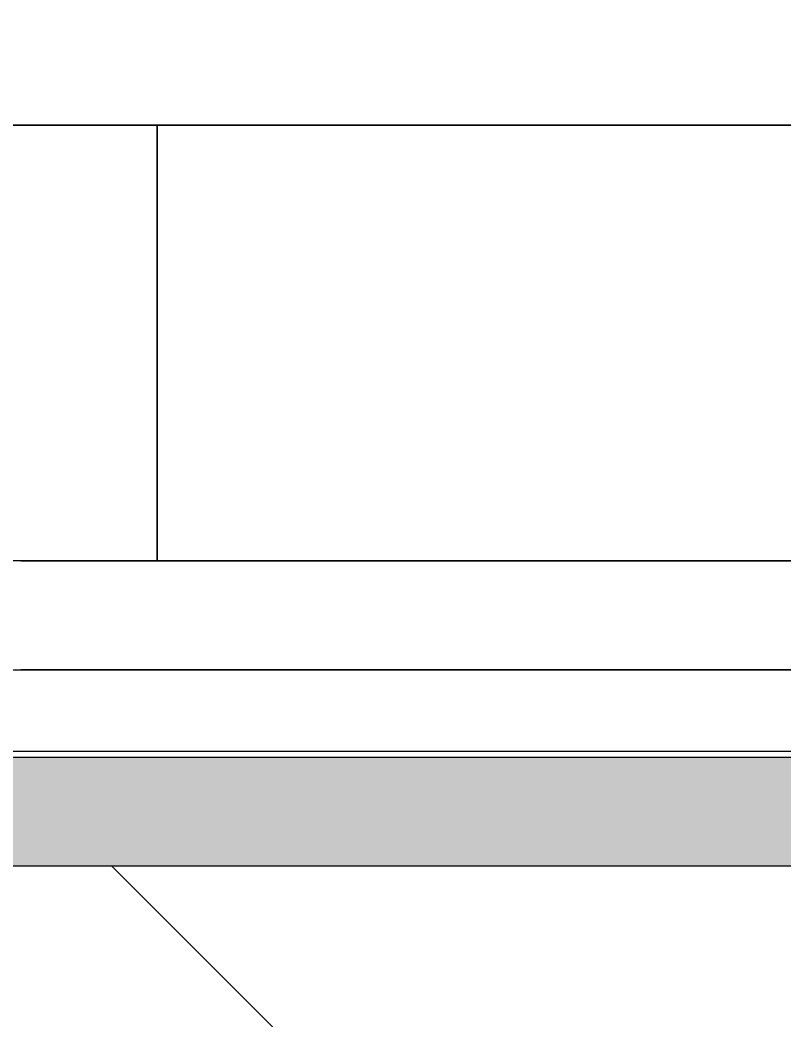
# Model space of a CAD drawing. Header units: millimetres. Extents: x -3724 to 231642, y -8553 to 29017.
# Drawn here: x 10892.3 to 11032.5, y 7871.7 to 8055.3 of the extents above; entities that cross this region are included whole.
import ezdxf

# ---------------------------------------------------------------- set-up
doc = ezdxf.new("R2010")
doc.units = ezdxf.units.MM
for name, color, linetype, lineweight in [('A-ANNO-DIMS', 7, 'Continuous', 9), ('A-ANNO-DIMS-100', 7, 'Continuous', 9), ('I-WALL', 7, 'Continuous', 9)]:
    doc.layers.add(name, color=color, linetype=linetype, lineweight=lineweight)
for name, color, linetype, lineweight, true_color in [('A-WALL-1', 9, 'Continuous', 9, 0x808080), ('A-WALL-FNSH-1', 9, 'Continuous', 9, 0x808080), ('I-FURN-1', 9, 'Continuous', 9, 0x808080)]:
    doc.layers.add(name, color=color, linetype=linetype, lineweight=lineweight, true_color=true_color)
doc.styles.add('ISOCPEUR', font='isocpeur.ttf', dxfattribs={"width": 0.9, "height": 250})
doc.styles.add('ISOCPEUR_1', font='isocpeur.ttf', dxfattribs={"width": 0.9, "height": 200})
doc.dimstyles.new('ISO-2_0_0_9К_Средний_округл2', dxfattribs={"dimscale": 304.8, "dimtxt": 199.196235, "dimasz": 0.492126, "dimexe": 0.393701, "dimexo": 0, "dimgap": 0, "dimtad": 1, "dimdec": 0, "dimrnd": 10, "dimzin": 0, "dimdsep": 46, "dimtxsty": 'ISOCPEUR_1', "dimblk1": 'OBLIQUE', "dimblk2": 'OBLIQUE', "dimsah": 1, "dimcen": 0.09, "dimdle": 0.393701, "dimazin": 0, "dimtfac": 1, "dimtdec": 4, "dimtix": 1, "dimtmove": 0, "dimatfit": 3, "dimfxl": 1, "dimtvp": 1, "dimtolj": 1, "dimtzin": 0, "dimarcsym": 2})
doc.dimstyles.new('ISO-2_5_0_9К_БОЛЬШОЙ', dxfattribs={"dimscale": 304.8, "dimtxt": 248.995294, "dimasz": 0.492126, "dimexe": 0.393701, "dimexo": 0.984252, "dimgap": 0, "dimtad": 1, "dimdec": 0, "dimrnd": 10, "dimzin": 0, "dimdsep": 46, "dimtxsty": 'ISOCPEUR', "dimblk1": 'OBLIQUE', "dimblk2": 'OBLIQUE', "dimsah": 1, "dimcen": 0.09, "dimdle": 0.393701, "dimazin": 0, "dimtfac": 1, "dimtdec": 4, "dimtix": 1, "dimtmove": 0, "dimatfit": 3, "dimfxl": 1, "dimtvp": 1, "dimtolj": 1, "dimtzin": 0, "dimarcsym": 2})

# ---------------------------------------------------------------- blocks, each defined once
blk = doc.blocks.new('Бизиборд лего - бизиборд 1_21б-32328682-План расстановки мебели и оборудования 1 этажа в осях 1-12')
at = {"layer": 'I-FURN-1'}
for p, q in [((675, 100), (525, 100)), ((525, 100), (675, 100)), ((675, 100), (584.63, 100)), ((584.63, 100), (675, 100)), ((675, 20), (675, 100)), ((675, 100), (675, 20)), ((935, 100), (675, 100)), ((675, 100), (935, 100)), ((1000, 20), (500, 20)), ((650, 20), (650.34, 20)), ((669.66, 20), (650, 20)), ((650, 20), (651.34, 20)), ((669.66, 20), (650, 20)), ((650, 20), (657.41, 20)), ((670, 20), (650, 20)), ((650, 20), (650.34, 20)), ((670, 20), (650, 20)), ((650, 20), (652.93, 20)), ((670, 20), (650, 20)), ((650, 20), (650.34, 20)), ((665, 20), (650, 20)), ((650, 20), (670, 20)), ((670, 20), (650, 20)), ((650, 20), (670, 20)), ((655, 20), (650, 20)), ((650, 20), (670, 20)), ((655, 20), (650, 20)), ((650, 20), (651.34, 20)), ((668.66, 20), (650, 20)), ((650, 20), (670, 20)), ((670, 20), (650, 20)), ((650, 20), (662.59, 20)), ((651.34, 20), (650, 20)), ((650, 20), (670, 20)), ((650.34, 20), (650, 20)), ((650, 20), (670, 20)), ((670, 20), (650, 20)), ((650, 20), (670, 20)), ((670, 20), (650, 20)), ((650, 20), (670, 20)), ((670, 20), (650, 20)), ((650, 20), (650.34, 20)), ((655, 20), (650, 20)), ((650, 20), (650.34, 20)), ((667.07, 20), (650, 20)), ((650, 20), (670, 20)), ((670, 20), (650, 20)), ((650, 20), (651.34, 20)), ((670, 20), (650, 20)), ((650, 20), (670, 20)), ((670, 20), (650, 20)), ((650, 20), (670, 20)), ((670, 20), (650, 20)), ((650, 20), (670, 20)), ((670, 20), (650, 20)), ((650, 20), (652.93, 20)), ((657.41, 20), (650, 20)), ((650, 20), (651.34, 20)), ((669.66, 20), (650, 20)), ((650, 20), (670, 20)), ((670, 20), (650, 20)), ((650, 20), (651.34, 20)), ((652.93, 20), (650, 20)), ((650.34, 20), (651.34, 20)), ((650.34, 20), (651.34, 20)), ((650.34, 20), (651.34, 20)), ((670, 20), (650.34, 20)), ((650.34, 20), (669.66, 20)), ((650.34, 20), (657.41, 20)), ((651.34, 20), (655, 20)), ((651.34, 20), (660, 20)), ((651.34, 20), (652.93, 20)), ((651.34, 20), (670, 20)), ((651.34, 20), (657.41, 20)), ((660, 20), (651.34, 20)), ((651.34, 20), (670, 20)), ((651.34, 20), (662.59, 20)), ((651.34, 20), (657.41, 20)), ((652.93, 20), (654.52, 20)), ((654.52, 20), (652.93, 20)), ((652.93, 20), (654.52, 20)), ((654.52, 20), (652.93, 20)), ((652.93, 20), (654.52, 20)), ((652.93, 20), (665, 20)), ((652.93, 20), (657.41, 20)), ((652.93, 20), (655, 20)), ((655, 20), (652.93, 20)), ((655, 20), (659.41, 20)), ((659.41, 20), (655, 20)), ((655, 20), (659.41, 20)), ((659.41, 20), (655, 20)), ((655, 20), (659.41, 20)), ((655, 20), (667.07, 20)), ((668.66, 20), (655, 20)), ((670, 20), (655, 20)), ((670, 20), (655, 20)), ((655, 20), (660, 20)), ((660, 20), (655, 20)), ((657.41, 20), (667.07, 20)), ((657.41, 20), (670, 20)), ((657.41, 20), (662.59, 20)), ((657.41, 20), (660, 20)), ((660, 20), (657.41, 20)), ((657.41, 20), (665, 20)), ((660, 20), (664.29, 20)), ((664.29, 20), (660, 20)), ((660, 20), (664.29, 20)), ((664.29, 20), (660, 20)), ((660, 20), (664.29, 20)), ((660, 20), (662.59, 20)), ((669.66, 20), (660, 20)), ((660, 20), (665, 20)), ((660, 20), (667.07, 20)), ((665, 20), (660, 20)), ((667.07, 20), (660, 20)), ((662.59, 20), (668.66, 20)), ((662.59, 20), (670, 20)), ((662.59, 20), (670, 20)), ((662.59, 20), (665, 20)), ((665, 20), (668.66, 20)), ((668.66, 20), (665, 20)), ((665, 20), (668.66, 20)), ((668.66, 20), (665, 20)), ((665, 20), (668.66, 20)), ((665, 20), (670, 20)), ((668.66, 20), (665, 20)), ((665, 20), (670, 20)), ((670, 20), (665, 20)), ((665, 20), (669.66, 20)), ((665, 20), (670, 20)), ((667.07, 20), (670, 20)), ((667.07, 20), (670, 20)), ((670, 20), (667.07, 20)), ((667.07, 20), (670, 20)), ((670, 20), (667.07, 20)), ((668.66, 20), (669.66, 20)), ((670, 20), (668.66, 20)), ((670, 20), (668.66, 20)), ((670, 20), (668.66, 20)), ((670, 20), (669.66, 20)), ((669.66, 20), (670, 20)), ((670, 20), (669.66, 20)), ((670, 20), (669.66, 20)), ((669.66, 20), (670, 20)), ((669.66, 20), (670, 20)), ((670, 20), (669.66, 20)), ((670, 20), (675, 20)), ((675, 20), (670, 20)), ((670, 20), (675, 20)), ((675, 20), (670, 20)), ((670, 20), (675, 20)), ((675, 20), (710, 20)), ((710, 20), (675, 20)), ((675, 20), (710, 20)), ((710, 20), (710.34, 20)), ((715, 20), (710, 20)), ((710, 20), (730, 20)), ((730, 20), (710, 20)), ((710, 20), (730, 20)), ((730, 20), (710, 20)), ((710, 20), (722.59, 20)), ((730, 20), (710, 20)), ((710, 20), (730, 20)), ((730, 20), (710, 20)), ((710, 20), (711.34, 20)), ((710.34, 20), (710, 20)), ((710, 20), (730, 20)), ((730, 20), (710, 20)), ((710, 20), (730, 20)), ((730, 20), (710, 20)), ((710, 20), (711.34, 20)), ((730, 20), (710, 20)), ((710, 20), (730, 20)), ((730, 20), (710, 20)), ((710, 20), (730, 20)), ((728.66, 20), (710, 20)), ((710, 20), (730, 20)), ((730, 20), (710, 20)), ((710, 20), (730, 20)), ((730, 20), (710, 20)), ((710, 20), (730, 20)), ((730, 20), (710, 20)), ((710, 20), (715, 20)), ((710.34, 20), (710, 20)), ((710, 20), (730, 20)), ((710.34, 20), (710, 20)), ((710, 20), (730, 20)), ((720, 20), (710, 20)), ((710, 20), (730, 20)), ((730, 20), (710, 20)), ((710, 20), (730, 20)), ((730, 20), (710, 20)), ((710, 20), (720, 20)), ((730, 20), (710, 20)), ((710, 20), (730, 20)), ((730, 20), (710, 20)), ((710, 20), (730, 20)), ((730, 20), (710, 20)), ((710, 20), (730, 20)), ((730, 20), (710, 20)), ((710, 20), (730, 20)), ((717.41, 20), (710, 20)), ((710, 20), (730, 20)), ((730, 20), (710, 20)), ((710, 20), (730, 20)), ((730, 20), (710, 20)), ((710, 20), (710.34, 20)), ((710.34, 20), (710, 20)), ((710.34, 20), (711.34, 20)), ((712.93, 20), (710.34, 20)), ((717.41, 20), (710.34, 20)), ((730, 20), (710.34, 20)), ((710.34, 20), (712.93, 20)), ((715, 20), (710.34, 20)), ((711.34, 20), (712.93, 20)), ((712.93, 20), (711.34, 20)), ((711.34, 20), (712.93, 20)), ((711.34, 20), (715, 20)), ((711.34, 20), (712.93, 20)), ((711.34, 20), (730, 20)), ((712.93, 20), (715, 20)), ((715, 20), (712.93, 20)), ((712.93, 20), (715, 20)), ((713.12, 20), (717.41, 20)), ((717.41, 20), (713.12, 20)), ((713.12, 20), (717.41, 20)), ((715, 20), (720, 20)), ((725, 20), (715, 20)), ((715, 20), (717.41, 20)), ((717.41, 20), (715, 20)), ((715, 20), (725, 20)), ((715, 20), (720, 20)), ((722.59, 20), (715, 20)), ((717.41, 20), (720, 20)), ((720, 20), (717.41, 20)), ((722.59, 20), (717.41, 20)), ((730, 20), (717.41, 20)), ((718, 20), (722.59, 20)), ((722.59, 20), (718, 20)), ((718, 20), (722.59, 20)), ((720, 20), (722.59, 20)), ((720, 20), (722.59, 20)), ((725, 20), (720, 20)), ((725, 20), (720, 20)), ((720, 20), (730, 20)), ((720, 20), (725, 20)), ((722.59, 20), (728.66, 20)), ((722.59, 20), (730, 20)), ((722.59, 20), (727.07, 20)), ((730, 20), (722.59, 20)), ((728.66, 20), (722.59, 20)), ((722.89, 20), (727.07, 20)), ((727.07, 20), (722.89, 20)), ((722.89, 20), (727.07, 20)), ((730, 20), (725, 20)), ((728.66, 20), (725, 20)), ((725, 20), (730, 20)), ((730, 20), (725, 20)), ((725, 20), (728.66, 20)), ((727.07, 20), (728.66, 20)), ((728.66, 20), (730, 20)), ((728.66, 20), (730, 20)), ((730, 20), (728.66, 20)), ((730, 20), (728.66, 20)), ((728.66, 20), (730, 20)), ((730, 20), (728.66, 20)), ((730, 20), (770, 20)), ((770, 20), (730, 20)), ((730, 20), (770, 20)), ((770, 20), (775, 20)), ((790, 20), (770, 20)), ((770, 20), (790, 20)), ((790, 20), (770, 20)), ((770, 20), (790, 20)), ((770.34, 20), (770, 20)), ((770, 20), (790, 20)), ((790, 20), (770, 20)), ((770, 20), (790, 20)), ((782.59, 20), (770, 20)), ((770, 20), (787.07, 20)), ((770.34, 20), (770, 20)), ((770, 20), (790, 20)), ((790, 20), (770, 20)), ((770, 20), (790, 20)), ((790, 20), (770, 20)), ((770, 20), (790, 20)), ((771.34, 20), (770, 20)), ((770, 20), (790, 20)), ((790, 20), (770, 20)), ((770, 20), (775, 20)), ((770.34, 20), (770, 20)), ((770, 20), (771.34, 20)), ((790, 20), (770, 20)), ((770, 20), (790, 20)), ((790, 20), (770, 20)), ((770, 20), (782.59, 20)), ((785, 20), (770, 20)), ((770, 20), (770.34, 20)), ((770.34, 20), (770, 20)), ((770, 20), (788.66, 20)), ((790, 20), (770, 20)), ((770, 20), (770.34, 20)), ((790, 20), (770, 20)), ((770, 20), (790, 20)), ((770.34, 20), (770, 20)), ((770, 20), (790, 20)), ((790, 20), (770, 20)), ((770, 20), (780, 20)), ((770.34, 20), (770, 20)), ((770, 20), (790, 20)), ((790, 20), (770, 20)), ((770, 20), (790, 20)), ((771.34, 20), (770, 20)), ((770, 20), (790, 20)), ((790, 20), (770, 20)), ((770, 20), (780, 20)), ((785, 20), (770, 20)), ((770, 20), (790, 20)), ((790, 20), (770, 20)), ((770, 20), (790, 20)), ((790, 20), (770, 20)), ((770, 20), (770.34, 20)), ((770.34, 20), (770, 20)), ((772.93, 20), (770.34, 20)), ((771.34, 20), (770.34, 20)), ((777.41, 20), (770.34, 20)), ((770.34, 20), (775, 20)), ((771.34, 20), (770.34, 20)), ((770.34, 20), (772.93, 20)), ((790, 20), (770.34, 20)), ((771.34, 20), (770.34, 20)), ((770.34, 20), (771.34, 20)), ((771.34, 20), (770.34, 20)), ((772.93, 20), (771.34, 20)), ((787.07, 20), (771.34, 20)), ((771.34, 20), (790, 20)), ((772.93, 20), (771.34, 20)), ((772.93, 20), (771.34, 20)), ((790, 20), (771.34, 20)), ((771.34, 20), (775, 20)), ((775, 20), (771.34, 20)), ((771.72, 20), (776.6, 20)), ((776.6, 20), (771.72, 20)), ((771.72, 20), (776.6, 20)), ((775, 20), (772.93, 20)), ((775, 20), (772.93, 20)), ((775, 20), (772.93, 20)), ((772.93, 20), (788.66, 20)), ((775, 20), (772.93, 20)), ((775, 20), (787.07, 20)), ((790, 20), (775, 20)), ((777.41, 20), (775, 20)), ((775, 20), (790, 20)), ((775, 20), (777.41, 20)), ((777.41, 20), (775, 20)), ((777.41, 20), (775, 20)), ((775, 20), (780, 20)), ((780, 20), (775, 20)), ((777.41, 20), (781.49, 20)), ((781.49, 20), (777.41, 20)), ((777.41, 20), (781.49, 20)), ((780, 20), (777.41, 20)), ((790, 20), (777.41, 20)), ((777.41, 20), (780, 20)), ((780, 20), (777.41, 20)), ((787.07, 20), (777.41, 20)), ((785, 20), (780, 20)), ((780, 20), (782.59, 20)), ((782.59, 20), (780, 20)), ((780, 20), (790, 20)), ((780, 20), (790, 20)), ((780, 20), (782.59, 20)), ((782.59, 20), (780, 20)), ((782.59, 20), (786.37, 20)), ((786.37, 20), (782.59, 20)), ((782.59, 20), (786.37, 20)), ((787.07, 20), (782.59, 20)), ((782.59, 20), (790, 20)), ((782.59, 20), (785, 20)), ((785, 20), (782.59, 20)), ((782.59, 20), (787.07, 20)), ((787.07, 20), (782.59, 20)), ((787.07, 20), (785, 20)), ((790, 20), (785, 20)), ((785, 20), (787.07, 20)), ((787.07, 20), (785, 20)), ((787.07, 20), (785, 20)), ((787.07, 20), (788.66, 20)), ((788.66, 20), (787.07, 20)), ((787.07, 20), (788.66, 20)), ((787.07, 20), (790, 20)), ((790, 20), (787.07, 20)), ((787.07, 20), (790, 20)), ((788.66, 20), (787.07, 20)), ((790, 20), (787.07, 20)), ((787.07, 20), (788.66, 20)), ((788.66, 20), (787.07, 20)), ((788.66, 20), (787.07, 20)), ((790, 20), (787.07, 20)), ((787.07, 20), (788.66, 20)), ((788.66, 20), (787.07, 20)), ((789.66, 20), (788.66, 20)), ((788.66, 20), (789.66, 20)), ((789.66, 20), (788.66, 20)), ((788.66, 20), (790, 20)), ((788.66, 20), (790, 20)), ((789.66, 20), (788.66, 20)), ((788.66, 20), (790, 20)), ((790, 20), (788.66, 20)), ((790, 20), (789.66, 20)), ((789.66, 20), (790, 20)), ((790, 20), (789.66, 20)), ((790, 20), (789.66, 20)), ((790, 20), (830, 20)), ((830, 20), (790, 20)), ((500, 0), (1000, 0)), ((652.93, 0), (650, 0)), ((650, 0), (665, 0)), ((670, 0), (650, 0)), ((650, 0), (668.66, 0)), ((657.41, 0), (650, 0)), ((650, 0), (670, 0)), ((670, 0), (650, 0)), ((650, 0), (670, 0)), ((651.34, 0), (650, 0)), ((650, 0), (670, 0)), ((670, 0), (650, 0)), ((650, 0), (670, 0)), ((670, 0), (650, 0)), ((650, 0), (660, 0)), ((650.34, 0), (650, 0)), ((650, 0), (650.34, 0)), ((670, 0), (650, 0)), ((650, 0), (668.66, 0)), ((650.34, 0), (650, 0)), ((650, 0), (662.59, 0)), ((670, 0), (650, 0)), ((650, 0), (670, 0)), ((670, 0), (650, 0)), ((650, 0), (655, 0)), ((670, 0), (650, 0)), ((650, 0), (670, 0)), ((670, 0), (650, 0)), ((650, 0), (660, 0)), ((670, 0), (650, 0)), ((650, 0), (670, 0)), ((670, 0), (650, 0)), ((650, 0), (670, 0)), ((670, 0), (650, 0)), ((650, 0), (670, 0)), ((670, 0), (650, 0)), ((650, 0), (670, 0)), ((670, 0), (650, 0)), ((650, 0), (670, 0)), ((660, 0), (650, 0)), ((650, 0), (652.93, 0)), ((670, 0), (650, 0)), ((650, 0), (650.34, 0)), ((670, 0), (650, 0)), ((650, 0), (655, 0)), ((670, 0), (650, 0)), ((650, 0), (670, 0)), ((662.59, 0), (650, 0)), ((650, 0), (651.34, 0)), ((670, 0), (650, 0)), ((650, 0), (670, 0)), ((670, 0), (650, 0)), ((650, 0), (670, 0)), ((655, 0), (650, 0)), ((650, 0), (670, 0)), ((651.34, 0), (650.34, 0)), ((650.34, 0), (651.34, 0)), ((670, 0), (650.34, 0)), ((650.34, 0), (670, 0)), ((654.52, 0), (651.34, 0)), ((651.34, 0), (654.52, 0)), ((654.52, 0), (651.34, 0)), ((669.66, 0), (651.34, 0)), ((652.93, 0), (651.34, 0)), ((651.34, 0), (652.93, 0)), ((651.34, 0), (655, 0)), ((657.41, 0), (652.93, 0)), ((655, 0), (652.93, 0)), ((652.93, 0), (655, 0)), ((652.93, 0), (669.66, 0)), ((659.41, 0), (655, 0)), ((655, 0), (659.41, 0)), ((659.41, 0), (655, 0)), ((657.41, 0), (655, 0)), ((655, 0), (657.41, 0)), ((655, 0), (657.41, 0)), ((655, 0), (670, 0)), ((655, 0), (662.59, 0)), ((665, 0), (655, 0)), ((660, 0), (657.41, 0)), ((670, 0), (657.41, 0)), ((660, 0), (657.41, 0)), ((657.41, 0), (660, 0)), ((657.41, 0), (660, 0)), ((664.29, 0), (660, 0)), ((660, 0), (664.29, 0)), ((664.29, 0), (660, 0)), ((670, 0), (660, 0)), ((660, 0), (665, 0)), ((662.59, 0), (660, 0)), ((660, 0), (662.59, 0)), ((660, 0), (662.59, 0)), ((660, 0), (662.59, 0)), ((670, 0), (660, 0)), ((665, 0), (662.59, 0)), ((662.59, 0), (665, 0)), ((662.59, 0), (670, 0)), ((662.59, 0), (670, 0)), ((662.59, 0), (665, 0)), ((665, 0), (662.59, 0)), ((662.59, 0), (667.07, 0)), ((668.66, 0), (665, 0)), ((665, 0), (668.66, 0)), ((668.66, 0), (665, 0)), ((665, 0), (670, 0)), ((665, 0), (667.07, 0)), ((667.07, 0), (665, 0)), ((665, 0), (667.07, 0)), ((665, 0), (667.07, 0)), ((667.07, 0), (665, 0)), ((670, 0), (665, 0)), ((667.07, 0), (668.66, 0)), ((668.66, 0), (667.07, 0)), ((667.07, 0), (668.66, 0)), ((667.07, 0), (668.66, 0)), ((670, 0), (667.07, 0)), ((667.07, 0), (668.66, 0)), ((668.66, 0), (669.66, 0)), ((668.66, 0), (669.66, 0)), ((669.66, 0), (668.66, 0)), ((668.66, 0), (669.66, 0)), ((668.66, 0), (670, 0)), ((668.66, 0), (670, 0)), ((668.66, 0), (670, 0)), ((669.66, 0), (670, 0)), ((670, 0), (669.66, 0)), ((669.66, 0), (670, 0)), ((670, 0), (669.66, 0)), ((669.66, 0), (670, 0)), ((669.66, 0), (670, 0)), ((710, 0), (670, 0)), ((670, 0), (710, 0)), ((710, 0), (670, 0)), ((729.66, 0), (710, 0)), ((710, 0), (711.34, 0)), ((715, 0), (710, 0)), ((710, 0), (729.66, 0)), ((729.66, 0), (710, 0)), ((710, 0), (730, 0)), ((730, 0), (710, 0)), ((710, 0), (730, 0)), ((711.34, 0), (710, 0)), ((710, 0), (715, 0)), ((730, 0), (710, 0)), ((710, 0), (729.66, 0)), ((722.59, 0), (710, 0)), ((710, 0), (730, 0)), ((710.34, 0), (710, 0)), ((710, 0), (710.34, 0)), ((725, 0), (710, 0)), ((710, 0), (730, 0)), ((730, 0), (710, 0)), ((710, 0), (730, 0)), ((730, 0), (710, 0)), ((710, 0), (730, 0)), ((730, 0), (710, 0)), ((710, 0), (730, 0)), ((730, 0), (710, 0)), ((710, 0), (730, 0)), ((710.34, 0), (710, 0)), ((710, 0), (710.34, 0)), ((730, 0), (710, 0)), ((710, 0), (730, 0)), ((730, 0), (710, 0)), ((710, 0), (730, 0)), ((710.34, 0), (710, 0)), ((710, 0), (710.34, 0)), ((730, 0), (710, 0)), ((710, 0), (730, 0)), ((730, 0), (710, 0)), ((710, 0), (730, 0)), ((730, 0), (710, 0)), ((710, 0), (730, 0)), ((730, 0), (710, 0)), ((710, 0), (730, 0)), ((730, 0), (710, 0)), ((710, 0), (717.41, 0)), ((730, 0), (710, 0)), ((710, 0), (730, 0)), ((711.34, 0), (710, 0)), ((710, 0), (710.34, 0)), ((730, 0), (710, 0)), ((710, 0), (710.34, 0)), ((730, 0), (710, 0)), ((710, 0), (730, 0)), ((715, 0), (710, 0)), ((710, 0), (710.34, 0)), ((711.34, 0), (710.34, 0)), ((710.34, 0), (711.34, 0)), ((730, 0), (710.34, 0)), ((710.34, 0), (711.34, 0)), ((730, 0), (710.34, 0)), ((710.34, 0), (711.34, 0)), ((710.34, 0), (712.93, 0)), ((710.34, 0), (725, 0)), ((710.34, 0), (730, 0)), ((712.93, 0), (711.34, 0)), ((711.34, 0), (712.93, 0)), ((712.93, 0), (711.34, 0)), ((711.34, 0), (728.66, 0)), ((730, 0), (711.34, 0)), ((712.93, 0), (711.34, 0)), ((711.34, 0), (712.93, 0)), ((711.34, 0), (730, 0)), ((711.34, 0), (712.93, 0)), ((712.93, 0), (711.34, 0)), ((715, 0), (712.93, 0)), ((712.93, 0), (715, 0)), ((712.93, 0), (730, 0)), ((730, 0), (712.93, 0)), ((712.93, 0), (717.41, 0)), ((717.41, 0), (713.12, 0)), ((713.12, 0), (717.41, 0)), ((717.41, 0), (713.12, 0)), ((717.41, 0), (715, 0)), ((715, 0), (717.41, 0)), ((717.41, 0), (715, 0)), ((715, 0), (717.41, 0)), ((730, 0), (715, 0)), ((730, 0), (717.41, 0)), ((717.41, 0), (720, 0)), ((720, 0), (717.41, 0)), ((717.41, 0), (720, 0)), ((717.41, 0), (730, 0)), ((717.41, 0), (720, 0)), ((722.59, 0), (718, 0)), ((718, 0), (722.59, 0)), ((722.59, 0), (718, 0)), ((720, 0), (722.59, 0)), ((722.59, 0), (720, 0)), ((720, 0), (722.59, 0)), ((720, 0), (722.59, 0)), ((722.59, 0), (725, 0)), ((725, 0), (722.59, 0)), ((727.07, 0), (722.59, 0)), ((722.59, 0), (725, 0)), ((722.59, 0), (727.07, 0)), ((727.07, 0), (722.89, 0)), ((722.89, 0), (727.07, 0)), ((727.07, 0), (722.89, 0)), ((725, 0), (727.07, 0)), ((727.07, 0), (725, 0)), ((725, 0), (727.07, 0)), ((730, 0), (725, 0)), ((725, 0), (729.66, 0)), ((727.07, 0), (728.66, 0)), ((728.66, 0), (727.07, 0)), ((728.66, 0), (727.07, 0)), ((727.07, 0), (728.66, 0)), ((727.07, 0), (729.66, 0)), ((728.66, 0), (730, 0)), ((728.66, 0), (729.66, 0)), ((730, 0), (728.66, 0)), ((729.66, 0), (728.66, 0)), ((728.66, 0), (730, 0)), ((730, 0), (729.66, 0)), ((729.66, 0), (730, 0)), ((730, 0), (729.66, 0)), ((729.66, 0), (730, 0)), ((729.66, 0), (730, 0)), ((730, 0), (729.66, 0)), ((729.66, 0), (730, 0)), ((729.66, 0), (730, 0)), ((770, 0), (730, 0)), ((730, 0), (770, 0)), ((770, 0), (730, 0)), ((782.59, 0), (770, 0)), ((770, 0), (785, 0)), ((777.41, 0), (770, 0)), ((770, 0), (785, 0)), ((787.07, 0), (770, 0)), ((770, 0), (772.93, 0)), ((787.07, 0), (770, 0)), ((770, 0), (777.41, 0)), ((770.34, 0), (770, 0)), ((770, 0), (770.34, 0)), ((770.34, 0), (770, 0)), ((770, 0), (770.34, 0)), ((770.34, 0), (770, 0)), ((770, 0), (770.34, 0)), ((770.34, 0), (770, 0)), ((770, 0), (790, 0)), ((790, 0), (770, 0)), ((770, 0), (771.34, 0)), ((775, 0), (770, 0)), ((770, 0), (790, 0)), ((790, 0), (770, 0)), ((770, 0), (790, 0)), ((790, 0), (770, 0)), ((770, 0), (790, 0)), ((790, 0), (770, 0)), ((770, 0), (790, 0)), ((790, 0), (770, 0)), ((770, 0), (790, 0)), ((790, 0), (770, 0)), ((770, 0), (790, 0)), ((770.34, 0), (770, 0)), ((770, 0), (771.34, 0)), ((790, 0), (770, 0)), ((770, 0), (790, 0)), ((790, 0), (770, 0)), ((770, 0), (777.41, 0)), ((790, 0), (770, 0)), ((770, 0), (790, 0)), ((790, 0), (770, 0)), ((770, 0), (780, 0)), ((787.07, 0), (770, 0)), ((770, 0), (775, 0)), ((788.66, 0), (770, 0)), ((770, 0), (790, 0)), ((790, 0), (770, 0)), ((770, 0), (790, 0)), ((780, 0), (770, 0)), ((770, 0), (790, 0)), ((780, 0), (770, 0)), ((770, 0), (771.34, 0)), ((790, 0), (770, 0)), ((770, 0), (790, 0)), ((790, 0), (770, 0)), ((770, 0), (790, 0)), ((772.93, 0), (770.34, 0)), ((770.34, 0), (771.34, 0)), ((771.34, 0), (770.34, 0)), ((770.34, 0), (771.34, 0)), ((771.34, 0), (770.34, 0)), ((770.34, 0), (771.34, 0)), ((771.34, 0), (770.34, 0)), ((790, 0), (770.34, 0)), ((771.34, 0), (772.93, 0)), ((772.93, 0), (771.34, 0)), ((771.34, 0), (772.93, 0)), ((772.93, 0), (771.34, 0)), ((771.34, 0), (772.93, 0)), ((772.93, 0), (771.34, 0)), ((771.34, 0), (790, 0)), ((771.34, 0), (780, 0)), ((771.34, 0), (775, 0)), ((776.6, 0), (771.72, 0)), ((771.72, 0), (776.6, 0)), ((776.6, 0), (771.72, 0)), ((772.93, 0), (785, 0)), ((775, 0), (772.93, 0)), ((772.93, 0), (777.41, 0)), ((788.66, 0), (772.93, 0)), ((772.93, 0), (775, 0)), ((775, 0), (772.93, 0)), ((772.93, 0), (775, 0)), ((775, 0), (772.93, 0)), ((777.41, 0), (775, 0)), ((775, 0), (777.41, 0)), ((777.41, 0), (775, 0)), ((775, 0), (777.41, 0)), ((777.41, 0), (775, 0)), ((777.41, 0), (775, 0)), ((775, 0), (790, 0)), ((775, 0), (787.07, 0)), ((781.49, 0), (777.41, 0)), ((777.41, 0), (781.49, 0)), ((781.49, 0), (777.41, 0)), ((780, 0), (777.41, 0)), ((777.41, 0), (789.66, 0)), ((780, 0), (777.41, 0)), ((777.41, 0), (780, 0)), ((777.41, 0), (790, 0)), ((780, 0), (777.41, 0)), ((777.41, 0), (780, 0)), ((780, 0), (777.41, 0)), ((787.07, 0), (777.41, 0)), ((777.41, 0), (790, 0)), ((790, 0), (780, 0)), ((782.59, 0), (780, 0)), ((780, 0), (782.59, 0)), ((790, 0), (780, 0)), ((780, 0), (782.59, 0)), ((782.59, 0), (780, 0)), ((780, 0), (785, 0)), ((780, 0), (782.59, 0)), ((789.66, 0), (780, 0)), ((785, 0), (780, 0)), ((786.37, 0), (782.59, 0)), ((782.59, 0), (786.37, 0)), ((786.37, 0), (782.59, 0)), ((790, 0), (782.59, 0)), ((785, 0), (782.59, 0)), ((782.59, 0), (785, 0)), ((782.59, 0), (785, 0)), ((785, 0), (782.59, 0)), ((782.59, 0), (790, 0)), ((785, 0), (790, 0)), ((785, 0), (789.66, 0)), ((785, 0), (788.66, 0)), ((787.07, 0), (785, 0)), ((785, 0), (788.66, 0)), ((785, 0), (787.07, 0)), ((787.07, 0), (785, 0)), ((785, 0), (787.07, 0)), ((787.07, 0), (785, 0)), ((788.66, 0), (787.07, 0)), ((787.07, 0), (788.66, 0)), ((788.66, 0), (787.07, 0)), ((790, 0), (787.07, 0)), ((790, 0), (787.07, 0)), ((788.66, 0), (787.07, 0)), ((787.07, 0), (788.66, 0)), ((788.66, 0), (787.07, 0)), ((790, 0), (787.07, 0)), ((787.07, 0), (790, 0)), ((790, 0), (787.07, 0)), ((790, 0), (787.07, 0)), ((787.07, 0), (790, 0)), ((788.66, 0), (789.66, 0)), ((789.66, 0), (788.66, 0)), ((788.66, 0), (789.66, 0)), ((789.66, 0), (788.66, 0)), ((788.66, 0), (789.66, 0)), ((789.66, 0), (788.66, 0)), ((790, 0), (788.66, 0)), ((789.66, 0), (790, 0)), ((789.66, 0), (790, 0)), ((789.66, 0), (790, 0)), ((790, 0), (789.66, 0)), ((789.66, 0), (790, 0)), ((790, 0), (789.66, 0)), ((789.66, 0), (790, 0)), ((790, 0), (789.66, 0)), ((790, 0), (789.66, 0)), ((830, 0), (790, 0)), ((790, 0), (830, 0))]:
    blk.add_line(p, q, dxfattribs=at)
blk = doc.blocks.new('DIMBLOCK113-План расстановки мебели и оборудования 1 этажа в осях 1-12')
at = {"layer": 'A-ANNO-DIMS-100'}
for p, q in [((10242.5, 8036), (10242.5, 8416.23)), ((12825, 8402.3), (12825, 8176.23)), ((12825, 8296.23), (12825, 8402.3)), ((10242.5, 8296.23), (12945, 8296.23)), ((10242.5, 8296.23), (10242.5, 8036))]:
    blk.add_line(p, q, dxfattribs=at)
at = {"layer": 'A-ANNO-DIMS-100', "lineweight": 20}
for p, q in [((10242.5, 8296.23), (10317.5, 8371.23)), ((12825, 8296.23), (12900, 8371.23)), ((10242.5, 8296.23), (10167.5, 8221.23)), ((12825, 8296.23), (12750, 8221.23))]:
    blk.add_line(p, q, dxfattribs=at)
at = {"layer": 'A-ANNO-DIMS-100', "color": 0, "insert": (11361.37, 8557.52), "char_height": 200, "width": 413.7153, "attachment_point": 1, "line_spacing_factor": 1.149209, "style": 'ISOCPEUR_1'}
blk.add_mtext('1/2', dxfattribs=at)
blk = doc.blocks.new('_Oblique')
at = {"color": 0, "linetype": 'ByBlock', "lineweight": -2}
blk.add_line((-0.5, -0.5), (0.5, 0.5), dxfattribs=at)
blk = doc.blocks.new('DIMBLOCK114-План расстановки мебели и оборудования 1 этажа в осях 1-12')
at = {"layer": 'A-ANNO-DIMS-100'}
for p, q in [((7660, 8200), (7660, 9383.39)), ((12825, 8683), (12825, 9383.39)), ((7540, 9263.39), (12945, 9263.39)), ((7660, 9263.39), (7660, 8200)), ((12825, 9263.39), (12825, 8683))]:
    blk.add_line(p, q, dxfattribs=at)
at = {"layer": 'A-ANNO-DIMS-100', "lineweight": 20}
for p, q in [((7660, 9263.39), (7735, 9338.39)), ((12825, 9263.39), (12900, 9338.39)), ((7660, 9263.39), (7585, 9188.39)), ((12825, 9263.39), (12750, 9188.39))]:
    blk.add_line(p, q, dxfattribs=at)
at = {"layer": 'A-ANNO-DIMS-100', "color": 0, "insert": (9948.02, 9590), "char_height": 250, "width": 706.7636, "attachment_point": 1, "line_spacing_factor": 1.149209, "style": 'ISOCPEUR'}
blk.add_mtext('5170', dxfattribs=at)

msp = doc.modelspace()

# ---------------------------------------------------------------- hatches: boundary and pattern name
at = {"layer": 'I-WALL'}
h = msp.add_hatch(dxfattribs=at)
h.set_pattern_fill('FP_103', color=256, style=0, pattern_type=2)
h.set_pattern_definition([(0, (0, 0), (121.92, 30.48), [10.058, -81.382, 10.058, -81.382, -487.68]), (0, (0, 0), (121.92, 30.48), [-182.88, 10.058, -172.822, 10.058, -81.382, -213.36]), (0, (0, 0), (121.92, 30.48), [-457.2, 10.058, -50.902, 10.058, -142.342]), (120, (45.72, 15.24), (-87.356454, 90.34582), [10.058, -81.382, 10.058, -81.382, -487.68]), (120, (45.72, 15.24), (-87.356454, 90.34582), [-182.88, 10.058, -172.822, 10.058, -81.382, -213.36]), (120, (45.72, 15.24), (-87.356454, 90.34582), [-457.2, 10.058, -50.902, 10.058, -142.342]), (240, (60.96, 76.2), (-34.563546, -120.82582), [10.058, -81.382, 10.058, -81.382, -487.68]), (240, (60.96, 76.2), (-34.563546, -120.82582), [-182.88, 10.058, -172.822, 10.058, -81.382, -213.36]), (240, (60.96, 76.2), (-34.563546, -120.82582), [-457.2, 10.058, -50.902, 10.058, -142.342])])
h.paths.add_polyline_path([(12760, 7900), (12760, 7920), (7660, 7920), (7660, 7900), (12376.65, 7900)])
h = msp.add_hatch(dxfattribs=at)
h.set_pattern_fill('FP_16', color=256, style=0, pattern_type=2)
h.set_pattern_definition([(135, (0, 0), (-70.7107, -70.7107), [])])
h.paths.add_polyline_path([(8260, 7700), (12160, 7700), (12160, 7900), (8260, 7900)])

# ---------------------------------------------------------------- linework, layer by layer
at = {"layer": 'A-WALL-1'}
msp.add_line((12160, 7900), (8260, 7900), dxfattribs=at)
at = {"layer": 'A-WALL-FNSH-1'}
for p, q in [((12825, 7921), (7660, 7921)), ((7660, 7920), (12825, 7920))]:
    msp.add_line(p, q, dxfattribs=at)

# ---------------------------------------------------------------- block references
at = {"layer": 'I-FURN-1'}
msp.add_blockref('Бизиборд лего - бизиборд 1_21б-32328682-План расстановки мебели и оборудования 1 этажа в осях 1-12', (10242.5, 7936), dxfattribs=at)

# ---------------------------------------------------------------- dimensions: what is measured, and where the dimension line sits
at = {"layer": 'A-ANNO-DIMS'}
dim = msp.add_linear_dim(base=(12825, 9263.39), p1=(7660, 7900), p2=(12825, 8383), dimstyle='ISO-2_5_0_9К_БОЛЬШОЙ', override={"dimpost": '<>', "dimfxl": 5187.534482}, dxfattribs=at)
dim.commit()
dim.dimension.update_dxf_attribs({"geometry": 'DIMBLOCK114-План расстановки мебели и оборудования 1 этажа в осях 1-12', "text_midpoint": (10242.5, 9388.39)})
dim = msp.add_linear_dim(base=(12825, 8296.23), p1=(10242.5, 8036), p2=(12825, 8402.3), text='1/2', dimstyle='ISO-2_0_0_9К_Средний_округл2', override={"dimpost": '<>', "dimfxl": 2608.347815}, dxfattribs=at)
dim.commit()
dim.dimension.update_dxf_attribs({"geometry": 'DIMBLOCK113-План расстановки мебели и оборудования 1 этажа в осях 1-12', "text_midpoint": (11533.75, 8396.23)})

doc.saveas('drawing.dxf')
